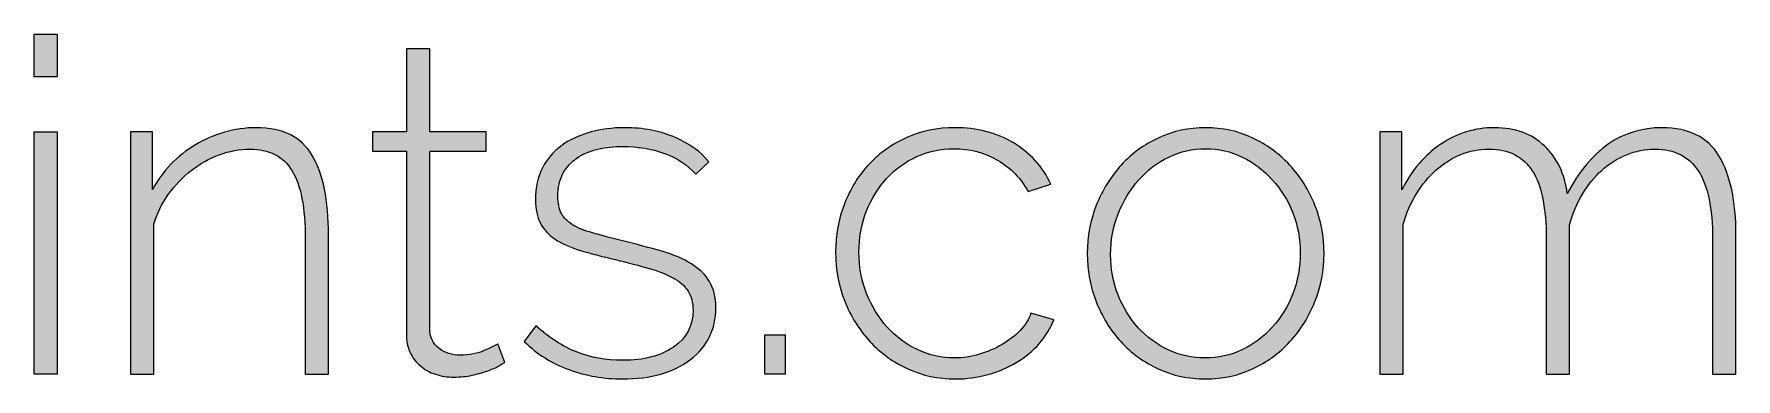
# Model space of a CAD drawing. Extents: x 65 to 351, y 40 to 244.
# Drawn here: x 317.58 to 351.08, y 43.49 to 50.28 of the extents above; entities that cross this region are included whole.
import ezdxf

# ---------------------------------------------------------------- set-up
doc = ezdxf.new("R2010")
doc.units = 0
doc.header["$MEASUREMENT"] = 0
doc.layers.add('COPYRIGHT_NOTICE', color=7, linetype='CONTINUOUS')

# ---------------------------------------------------------------- blocks, each defined once
blk = doc.blocks.new('BLOCK_2')
at = {"layer": 'COPYRIGHT_NOTICE'}
h = blk.add_hatch(color=7, dxfattribs=at)
h.dxf.hatch_style = 2
h.paths.add_polyline_path([(317.585, 49.434), (317.585, 50.278), (318.043, 50.278), (318.043, 49.434)])
h.paths.add_polyline_path([(317.585, 43.583), (317.585, 48.352), (318.043, 48.352), (318.043, 43.583)])
h = blk.add_hatch(color=7, dxfattribs=at)
h.dxf.hatch_style = 2
edge = h.paths.add_edge_path()
edge.add_spline(control_points=[(326.848, 43.812), (326.824, 43.8), (326.782, 43.776), (326.725, 43.743), (326.666, 43.709), (326.593, 43.677), (326.504, 43.647), (326.416, 43.616), (326.316, 43.588), (326.206, 43.564), (326.096, 43.54), (325.977, 43.527), (325.848, 43.527), (325.72, 43.527), (325.599, 43.546), (325.486, 43.583), (325.373, 43.619), (325.274, 43.674), (325.188, 43.748), (325.103, 43.821), (325.035, 43.909), (324.987, 44.014), (324.937, 44.118), (324.913, 44.24), (324.913, 44.38), (324.913, 44.38), (324.913, 47.976), (324.913, 47.976), (324.913, 47.976), (324.243, 47.976), (324.243, 47.976), (324.243, 47.976), (324.243, 48.352), (324.243, 48.352), (324.243, 48.352), (324.913, 48.352), (324.913, 48.352), (324.913, 48.352), (324.913, 49.985), (324.913, 49.985), (324.913, 49.985), (325.372, 49.985), (325.372, 49.985), (325.372, 49.985), (325.372, 48.352), (325.372, 48.352), (325.372, 48.352), (326.481, 48.352), (326.481, 48.352), (326.481, 48.352), (326.481, 47.976), (326.481, 47.976), (326.481, 47.976), (325.372, 47.976), (325.372, 47.976), (325.372, 47.976), (325.372, 44.491), (325.372, 44.491), (325.372, 44.313), (325.433, 44.18), (325.555, 44.092), (325.677, 44.003), (325.815, 43.959), (325.968, 43.959), (326.157, 43.959), (326.321, 43.991), (326.459, 44.055), (326.596, 44.119), (326.68, 44.16), (326.711, 44.179), (326.711, 44.179), (326.848, 43.812), (326.848, 43.812)], knot_values=[0, 0, 0, 0, 1, 1, 1, 2, 2, 2, 3, 3, 3, 4, 4, 4, 5, 5, 5, 6, 6, 6, 7, 7, 7, 8, 8, 8, 9, 9, 9, 10, 10, 10, 11, 11, 11, 12, 12, 12, 13, 13, 13, 14, 14, 14, 15, 15, 15, 16, 16, 16, 17, 17, 17, 18, 18, 18, 19, 19, 19, 20, 20, 20, 21, 21, 21, 22, 22, 22, 23, 23, 23, 24, 24, 24, 24], degree=3, periodic=1)
h = blk.add_hatch(color=7, dxfattribs=at)
h.dxf.hatch_style = 2
edge = h.paths.add_edge_path()
edge.add_spline(control_points=[(323.381, 43.583), (323.381, 43.583), (322.923, 43.583), (322.923, 43.583), (322.923, 43.583), (322.923, 46.242), (322.923, 46.242), (322.923, 46.86), (322.836, 47.309), (322.661, 47.591), (322.487, 47.872), (322.21, 48.013), (321.831, 48.013), (321.63, 48.013), (321.429, 47.976), (321.231, 47.903), (321.032, 47.829), (320.847, 47.725), (320.676, 47.591), (320.504, 47.456), (320.355, 47.299), (320.226, 47.119), (320.098, 46.938), (320.003, 46.744), (319.942, 46.536), (319.942, 46.536), (319.942, 43.583), (319.942, 43.583), (319.942, 43.583), (319.483, 43.583), (319.483, 43.583), (319.483, 43.583), (319.483, 48.352), (319.483, 48.352), (319.483, 48.352), (319.914, 48.352), (319.914, 48.352), (319.914, 48.352), (319.914, 47.215), (319.914, 47.215), (320.012, 47.398), (320.133, 47.565), (320.277, 47.715), (320.42, 47.864), (320.582, 47.993), (320.763, 48.1), (320.943, 48.207), (321.134, 48.289), (321.336, 48.347), (321.538, 48.406), (321.746, 48.435), (321.96, 48.435), (322.48, 48.435), (322.846, 48.253), (323.06, 47.889), (323.274, 47.525), (323.381, 47.004), (323.381, 46.325), (323.381, 46.325), (323.381, 43.583), (323.381, 43.583)], knot_values=[0, 0, 0, 0, 1, 1, 1, 2, 2, 2, 3, 3, 3, 4, 4, 4, 5, 5, 5, 6, 6, 6, 7, 7, 7, 8, 8, 8, 9, 9, 9, 10, 10, 10, 11, 11, 11, 12, 12, 12, 13, 13, 13, 14, 14, 14, 15, 15, 15, 16, 16, 16, 17, 17, 17, 18, 18, 18, 19, 19, 19, 20, 20, 20, 20], degree=3, periodic=1)
h = blk.add_hatch(color=7, dxfattribs=at)
h.dxf.hatch_style = 2
edge = h.paths.add_edge_path()
edge.add_spline(control_points=[(329.169, 43.491), (328.802, 43.491), (328.45, 43.552), (328.114, 43.674), (327.778, 43.796), (327.484, 43.98), (327.233, 44.225), (327.233, 44.225), (327.463, 44.536), (327.463, 44.536), (327.72, 44.304), (327.985, 44.133), (328.261, 44.023), (328.536, 43.913), (328.838, 43.858), (329.169, 43.858), (329.584, 43.858), (329.919, 43.945), (330.173, 44.119), (330.427, 44.293), (330.554, 44.536), (330.554, 44.848), (330.554, 44.995), (330.522, 45.119), (330.457, 45.22), (330.393, 45.321), (330.297, 45.406), (330.169, 45.477), (330.04, 45.547), (329.881, 45.61), (329.692, 45.665), (329.502, 45.72), (329.282, 45.778), (329.031, 45.839), (328.762, 45.9), (328.528, 45.961), (328.33, 46.022), (328.131, 46.083), (327.967, 46.157), (327.839, 46.242), (327.71, 46.328), (327.614, 46.432), (327.55, 46.554), (327.486, 46.677), (327.454, 46.833), (327.454, 47.022), (327.454, 47.261), (327.499, 47.468), (327.591, 47.646), (327.683, 47.823), (327.81, 47.97), (327.972, 48.086), (328.134, 48.202), (328.32, 48.289), (328.531, 48.347), (328.742, 48.406), (328.967, 48.435), (329.205, 48.435), (329.579, 48.435), (329.909, 48.372), (330.196, 48.246), (330.484, 48.121), (330.706, 47.961), (330.866, 47.765), (330.866, 47.765), (330.609, 47.518), (330.609, 47.518), (330.45, 47.701), (330.243, 47.839), (329.99, 47.93), (329.736, 48.022), (329.465, 48.068), (329.178, 48.068), (329, 48.068), (328.834, 48.049), (328.678, 48.013), (328.522, 47.976), (328.386, 47.918), (328.27, 47.839), (328.154, 47.759), (328.062, 47.656), (327.995, 47.531), (327.927, 47.406), (327.894, 47.257), (327.894, 47.086), (327.894, 46.946), (327.917, 46.833), (327.963, 46.747), (328.009, 46.661), (328.082, 46.588), (328.183, 46.527), (328.283, 46.466), (328.413, 46.412), (328.573, 46.366), (328.731, 46.32), (328.921, 46.27), (329.141, 46.215), (329.441, 46.142), (329.707, 46.071), (329.939, 46.004), (330.171, 45.937), (330.366, 45.854), (330.522, 45.756), (330.677, 45.659), (330.797, 45.542), (330.879, 45.408), (330.962, 45.273), (331.003, 45.102), (331.003, 44.894), (331.003, 44.466), (330.837, 44.125), (330.503, 43.872), (330.17, 43.618), (329.725, 43.491), (329.169, 43.491)], knot_values=[0, 0, 0, 0, 1, 1, 1, 2, 2, 2, 3, 3, 3, 4, 4, 4, 5, 5, 5, 6, 6, 6, 7, 7, 7, 8, 8, 8, 9, 9, 9, 10, 10, 10, 11, 11, 11, 12, 12, 12, 13, 13, 13, 14, 14, 14, 15, 15, 15, 16, 16, 16, 17, 17, 17, 18, 18, 18, 19, 19, 19, 20, 20, 20, 21, 21, 21, 22, 22, 22, 23, 23, 23, 24, 24, 24, 25, 25, 25, 26, 26, 26, 27, 27, 27, 28, 28, 28, 29, 29, 29, 30, 30, 30, 31, 31, 31, 32, 32, 32, 33, 33, 33, 34, 34, 34, 35, 35, 35, 36, 36, 36, 37, 37, 37, 38, 38, 38, 38], degree=3, periodic=1)
h = blk.add_hatch(color=7, dxfattribs=at)
h.dxf.hatch_style = 2
edge = h.paths.add_edge_path()
edge.add_spline(control_points=[(333.36, 45.985), (333.36, 46.322), (333.418, 46.64), (333.535, 46.939), (333.651, 47.239), (333.813, 47.499), (334.021, 47.719), (334.228, 47.939), (334.476, 48.114), (334.764, 48.242), (335.051, 48.371), (335.366, 48.435), (335.708, 48.435), (336.142, 48.435), (336.525, 48.337), (336.855, 48.141), (337.185, 47.945), (337.433, 47.673), (337.598, 47.325), (337.598, 47.325), (337.148, 47.178), (337.148, 47.178), (337.008, 47.441), (336.807, 47.647), (336.548, 47.797), (336.287, 47.947), (336.002, 48.022), (335.69, 48.022), (335.427, 48.022), (335.182, 47.97), (334.956, 47.866), (334.73, 47.762), (334.533, 47.618), (334.365, 47.435), (334.196, 47.252), (334.063, 47.036), (333.965, 46.788), (333.868, 46.54), (333.819, 46.273), (333.819, 45.985), (333.819, 45.698), (333.869, 45.428), (333.97, 45.174), (334.071, 44.92), (334.206, 44.7), (334.374, 44.513), (334.542, 44.327), (334.741, 44.179), (334.97, 44.069), (335.199, 43.959), (335.442, 43.904), (335.699, 43.904), (335.864, 43.904), (336.028, 43.928), (336.19, 43.977), (336.352, 44.026), (336.502, 44.09), (336.639, 44.17), (336.777, 44.249), (336.896, 44.342), (336.997, 44.449), (337.098, 44.556), (337.167, 44.668), (337.204, 44.784), (337.204, 44.784), (337.653, 44.656), (337.653, 44.656), (337.592, 44.491), (337.498, 44.336), (337.373, 44.192), (337.248, 44.049), (337.099, 43.925), (336.928, 43.821), (336.757, 43.717), (336.567, 43.636), (336.359, 43.578), (336.152, 43.52), (335.938, 43.491), (335.718, 43.491), (335.381, 43.491), (335.069, 43.557), (334.782, 43.688), (334.494, 43.82), (334.245, 44), (334.034, 44.229), (333.824, 44.459), (333.658, 44.723), (333.539, 45.023), (333.42, 45.322), (333.36, 45.643), (333.36, 45.985)], knot_values=[0, 0, 0, 0, 1, 1, 1, 2, 2, 2, 3, 3, 3, 4, 4, 4, 5, 5, 5, 6, 6, 6, 7, 7, 7, 8, 8, 8, 9, 9, 9, 10, 10, 10, 11, 11, 11, 12, 12, 12, 13, 13, 13, 14, 14, 14, 15, 15, 15, 16, 16, 16, 17, 17, 17, 18, 18, 18, 19, 19, 19, 20, 20, 20, 21, 21, 21, 22, 22, 22, 23, 23, 23, 24, 24, 24, 25, 25, 25, 26, 26, 26, 27, 27, 27, 28, 28, 28, 29, 29, 29, 30, 30, 30, 30], degree=3, periodic=1)
h = blk.add_hatch(color=7, dxfattribs=at)
h.dxf.hatch_style = 2
edge = h.paths.add_edge_path()
edge.add_spline(control_points=[(340.643, 43.491), (340.307, 43.491), (339.996, 43.557), (339.712, 43.688), (339.428, 43.82), (339.181, 43.998), (338.974, 44.225), (338.766, 44.451), (338.604, 44.714), (338.488, 45.013), (338.371, 45.313), (338.313, 45.628), (338.313, 45.958), (338.313, 46.295), (338.373, 46.612), (338.492, 46.912), (338.611, 47.212), (338.775, 47.474), (338.983, 47.701), (339.191, 47.927), (339.437, 48.106), (339.721, 48.238), (340.005, 48.369), (340.313, 48.435), (340.643, 48.435), (340.973, 48.435), (341.279, 48.369), (341.56, 48.238), (341.841, 48.106), (342.088, 47.927), (342.298, 47.701), (342.51, 47.474), (342.675, 47.212), (342.794, 46.912), (342.913, 46.612), (342.973, 46.295), (342.973, 45.958), (342.973, 45.628), (342.913, 45.313), (342.794, 45.013), (342.675, 44.714), (342.511, 44.451), (342.303, 44.225), (342.095, 43.998), (341.849, 43.82), (341.565, 43.688), (341.28, 43.557), (340.973, 43.491), (340.643, 43.491)], knot_values=[0, 0, 0, 0, 1, 1, 1, 2, 2, 2, 3, 3, 3, 4, 4, 4, 5, 5, 5, 6, 6, 6, 7, 7, 7, 8, 8, 8, 9, 9, 9, 10, 10, 10, 11, 11, 11, 12, 12, 12, 13, 13, 13, 14, 14, 14, 15, 15, 15, 16, 16, 16, 16], degree=3, periodic=1)
edge = h.paths.add_edge_path()
edge.add_spline(control_points=[(338.772, 45.94), (338.772, 45.659), (338.821, 45.394), (338.919, 45.146), (339.016, 44.899), (339.149, 44.683), (339.318, 44.5), (339.486, 44.316), (339.683, 44.171), (339.909, 44.064), (340.135, 43.957), (340.377, 43.904), (340.634, 43.904), (340.891, 43.904), (341.132, 43.957), (341.358, 44.064), (341.585, 44.171), (341.783, 44.319), (341.955, 44.509), (342.126, 44.698), (342.26, 44.917), (342.358, 45.165), (342.456, 45.412), (342.505, 45.68), (342.505, 45.967), (342.505, 46.248), (342.456, 46.513), (342.358, 46.761), (342.26, 47.008), (342.126, 47.225), (341.955, 47.412), (341.783, 47.598), (341.586, 47.747), (341.363, 47.857), (341.14, 47.967), (340.9, 48.022), (340.643, 48.022), (340.386, 48.022), (340.145, 47.967), (339.918, 47.857), (339.692, 47.747), (339.495, 47.597), (339.327, 47.407), (339.159, 47.218), (339.024, 46.996), (338.923, 46.742), (338.822, 46.488), (338.772, 46.221), (338.772, 45.94)], knot_values=[0, 0, 0, 0, 1, 1, 1, 2, 2, 2, 3, 3, 3, 4, 4, 4, 5, 5, 5, 6, 6, 6, 7, 7, 7, 8, 8, 8, 9, 9, 9, 10, 10, 10, 11, 11, 11, 12, 12, 12, 13, 13, 13, 14, 14, 14, 15, 15, 15, 16, 16, 16, 16], degree=3, periodic=1)
h = blk.add_hatch(color=7, dxfattribs=at)
h.dxf.hatch_style = 2
edge = h.paths.add_edge_path()
edge.add_spline(control_points=[(351.081, 43.583), (351.081, 43.583), (350.622, 43.583), (350.622, 43.583), (350.622, 43.583), (350.622, 46.242), (350.622, 46.242), (350.622, 46.848), (350.529, 47.294), (350.342, 47.582), (350.156, 47.869), (349.87, 48.013), (349.485, 48.013), (349.289, 48.013), (349.103, 47.976), (348.925, 47.903), (348.748, 47.829), (348.586, 47.727), (348.439, 47.595), (348.293, 47.464), (348.165, 47.308), (348.059, 47.128), (347.952, 46.947), (347.867, 46.747), (347.807, 46.527), (347.807, 46.527), (347.807, 43.583), (347.807, 43.583), (347.807, 43.583), (347.348, 43.583), (347.348, 43.583), (347.348, 43.583), (347.348, 46.242), (347.348, 46.242), (347.348, 46.854), (347.256, 47.302), (347.073, 47.586), (346.889, 47.871), (346.605, 48.013), (346.22, 48.013), (346.024, 48.013), (345.839, 47.977), (345.665, 47.907), (345.49, 47.837), (345.33, 47.736), (345.183, 47.605), (345.036, 47.473), (344.906, 47.317), (344.793, 47.137), (344.68, 46.956), (344.593, 46.756), (344.532, 46.536), (344.532, 46.536), (344.532, 43.583), (344.532, 43.583), (344.532, 43.583), (344.073, 43.583), (344.073, 43.583), (344.073, 43.583), (344.073, 48.352), (344.073, 48.352), (344.073, 48.352), (344.504, 48.352), (344.504, 48.352), (344.504, 48.352), (344.504, 47.215), (344.504, 47.215), (344.7, 47.6), (344.957, 47.9), (345.275, 48.114), (345.593, 48.327), (345.944, 48.435), (346.33, 48.435), (346.733, 48.435), (347.06, 48.315), (347.311, 48.077), (347.562, 47.839), (347.711, 47.526), (347.761, 47.141), (348.213, 48.004), (348.837, 48.435), (349.632, 48.435), (350.151, 48.435), (350.523, 48.25), (350.746, 47.88), (350.969, 47.51), (351.081, 46.991), (351.081, 46.325), (351.081, 46.325), (351.081, 43.583), (351.081, 43.583)], knot_values=[0, 0, 0, 0, 1, 1, 1, 2, 2, 2, 3, 3, 3, 4, 4, 4, 5, 5, 5, 6, 6, 6, 7, 7, 7, 8, 8, 8, 9, 9, 9, 10, 10, 10, 11, 11, 11, 12, 12, 12, 13, 13, 13, 14, 14, 14, 15, 15, 15, 16, 16, 16, 17, 17, 17, 18, 18, 18, 19, 19, 19, 20, 20, 20, 21, 21, 21, 22, 22, 22, 23, 23, 23, 24, 24, 24, 25, 25, 25, 26, 26, 26, 27, 27, 27, 28, 28, 28, 29, 29, 29, 30, 30, 30, 30], degree=3, periodic=1)
h = blk.add_hatch(color=7, dxfattribs=at)
h.dxf.hatch_style = 2
h.paths.add_polyline_path([(331.966, 43.583), (331.966, 44.362), (332.37, 44.362), (332.37, 43.583)])
for points in [[(317.585, 49.434), (317.585, 50.278), (318.043, 50.278), (318.043, 49.434), (317.585, 49.434)], [(317.585, 43.583), (317.585, 48.352), (318.043, 48.352), (318.043, 43.583), (317.585, 43.583)], [(331.966, 43.583), (331.966, 44.362), (332.37, 44.362), (332.37, 43.583), (331.966, 43.583)]]:
    blk.add_lwpolyline(points, dxfattribs=at)
for points, knots in [([(326.848, 43.812), (326.824, 43.8), (326.782, 43.776), (326.725, 43.743), (326.666, 43.709), (326.593, 43.677), (326.504, 43.647), (326.416, 43.616), (326.316, 43.588), (326.206, 43.564), (326.096, 43.54), (325.977, 43.527), (325.848, 43.527), (325.72, 43.527), (325.599, 43.546), (325.486, 43.583), (325.373, 43.619), (325.274, 43.674), (325.188, 43.748), (325.103, 43.821), (325.035, 43.909), (324.987, 44.014), (324.937, 44.118), (324.913, 44.24), (324.913, 44.38), (324.913, 44.38), (324.913, 47.976), (324.913, 47.976), (324.913, 47.976), (324.243, 47.976), (324.243, 47.976), (324.243, 47.976), (324.243, 48.352), (324.243, 48.352), (324.243, 48.352), (324.913, 48.352), (324.913, 48.352), (324.913, 48.352), (324.913, 49.985), (324.913, 49.985), (324.913, 49.985), (325.372, 49.985), (325.372, 49.985), (325.372, 49.985), (325.372, 48.352), (325.372, 48.352), (325.372, 48.352), (326.481, 48.352), (326.481, 48.352), (326.481, 48.352), (326.481, 47.976), (326.481, 47.976), (326.481, 47.976), (325.372, 47.976), (325.372, 47.976), (325.372, 47.976), (325.372, 44.491), (325.372, 44.491), (325.372, 44.313), (325.433, 44.18), (325.555, 44.092), (325.677, 44.003), (325.815, 43.959), (325.968, 43.959), (326.157, 43.959), (326.321, 43.991), (326.459, 44.055), (326.596, 44.119), (326.68, 44.16), (326.711, 44.179), (326.711, 44.179), (326.848, 43.812), (326.848, 43.812)], [0, 0, 0, 0, 1, 1, 1, 2, 2, 2, 3, 3, 3, 4, 4, 4, 5, 5, 5, 6, 6, 6, 7, 7, 7, 8, 8, 8, 9, 9, 9, 10, 10, 10, 11, 11, 11, 12, 12, 12, 13, 13, 13, 14, 14, 14, 15, 15, 15, 16, 16, 16, 17, 17, 17, 18, 18, 18, 19, 19, 19, 20, 20, 20, 21, 21, 21, 22, 22, 22, 23, 23, 23, 24, 24, 24, 24]), ([(323.381, 43.583), (323.381, 43.583), (322.923, 43.583), (322.923, 43.583), (322.923, 43.583), (322.923, 46.242), (322.923, 46.242), (322.923, 46.86), (322.836, 47.309), (322.661, 47.591), (322.487, 47.872), (322.21, 48.013), (321.831, 48.013), (321.63, 48.013), (321.429, 47.976), (321.231, 47.903), (321.032, 47.829), (320.847, 47.725), (320.676, 47.591), (320.504, 47.456), (320.355, 47.299), (320.226, 47.119), (320.098, 46.938), (320.003, 46.744), (319.942, 46.536), (319.942, 46.536), (319.942, 43.583), (319.942, 43.583), (319.942, 43.583), (319.483, 43.583), (319.483, 43.583), (319.483, 43.583), (319.483, 48.352), (319.483, 48.352), (319.483, 48.352), (319.914, 48.352), (319.914, 48.352), (319.914, 48.352), (319.914, 47.215), (319.914, 47.215), (320.012, 47.398), (320.133, 47.565), (320.277, 47.715), (320.42, 47.864), (320.582, 47.993), (320.763, 48.1), (320.943, 48.207), (321.134, 48.289), (321.336, 48.347), (321.538, 48.406), (321.746, 48.435), (321.96, 48.435), (322.48, 48.435), (322.846, 48.253), (323.06, 47.889), (323.274, 47.525), (323.381, 47.004), (323.381, 46.325), (323.381, 46.325), (323.381, 43.583), (323.381, 43.583)], [0, 0, 0, 0, 1, 1, 1, 2, 2, 2, 3, 3, 3, 4, 4, 4, 5, 5, 5, 6, 6, 6, 7, 7, 7, 8, 8, 8, 9, 9, 9, 10, 10, 10, 11, 11, 11, 12, 12, 12, 13, 13, 13, 14, 14, 14, 15, 15, 15, 16, 16, 16, 17, 17, 17, 18, 18, 18, 19, 19, 19, 20, 20, 20, 20]), ([(329.169, 43.491), (328.802, 43.491), (328.45, 43.552), (328.114, 43.674), (327.778, 43.796), (327.484, 43.98), (327.233, 44.225), (327.233, 44.225), (327.463, 44.536), (327.463, 44.536), (327.72, 44.304), (327.985, 44.133), (328.261, 44.023), (328.536, 43.913), (328.838, 43.858), (329.169, 43.858), (329.584, 43.858), (329.919, 43.945), (330.173, 44.119), (330.427, 44.293), (330.554, 44.536), (330.554, 44.848), (330.554, 44.995), (330.522, 45.119), (330.457, 45.22), (330.393, 45.321), (330.297, 45.406), (330.169, 45.477), (330.04, 45.547), (329.881, 45.61), (329.692, 45.665), (329.502, 45.72), (329.282, 45.778), (329.031, 45.839), (328.762, 45.9), (328.528, 45.961), (328.33, 46.022), (328.131, 46.083), (327.967, 46.157), (327.839, 46.242), (327.71, 46.328), (327.614, 46.432), (327.55, 46.554), (327.486, 46.677), (327.454, 46.833), (327.454, 47.022), (327.454, 47.261), (327.499, 47.468), (327.591, 47.646), (327.683, 47.823), (327.81, 47.97), (327.972, 48.086), (328.134, 48.202), (328.32, 48.289), (328.531, 48.347), (328.742, 48.406), (328.967, 48.435), (329.205, 48.435), (329.579, 48.435), (329.909, 48.372), (330.196, 48.246), (330.484, 48.121), (330.706, 47.961), (330.866, 47.765), (330.866, 47.765), (330.609, 47.518), (330.609, 47.518), (330.45, 47.701), (330.243, 47.839), (329.99, 47.93), (329.736, 48.022), (329.465, 48.068), (329.178, 48.068), (329, 48.068), (328.834, 48.049), (328.678, 48.013), (328.522, 47.976), (328.386, 47.918), (328.27, 47.839), (328.154, 47.759), (328.062, 47.656), (327.995, 47.531), (327.927, 47.406), (327.894, 47.257), (327.894, 47.086), (327.894, 46.946), (327.917, 46.833), (327.963, 46.747), (328.009, 46.661), (328.082, 46.588), (328.183, 46.527), (328.283, 46.466), (328.413, 46.412), (328.573, 46.366), (328.731, 46.32), (328.921, 46.27), (329.141, 46.215), (329.441, 46.142), (329.707, 46.071), (329.939, 46.004), (330.171, 45.937), (330.366, 45.854), (330.522, 45.756), (330.677, 45.659), (330.797, 45.542), (330.879, 45.408), (330.962, 45.273), (331.003, 45.102), (331.003, 44.894), (331.003, 44.466), (330.837, 44.125), (330.503, 43.872), (330.17, 43.618), (329.725, 43.491), (329.169, 43.491)], [0, 0, 0, 0, 1, 1, 1, 2, 2, 2, 3, 3, 3, 4, 4, 4, 5, 5, 5, 6, 6, 6, 7, 7, 7, 8, 8, 8, 9, 9, 9, 10, 10, 10, 11, 11, 11, 12, 12, 12, 13, 13, 13, 14, 14, 14, 15, 15, 15, 16, 16, 16, 17, 17, 17, 18, 18, 18, 19, 19, 19, 20, 20, 20, 21, 21, 21, 22, 22, 22, 23, 23, 23, 24, 24, 24, 25, 25, 25, 26, 26, 26, 27, 27, 27, 28, 28, 28, 29, 29, 29, 30, 30, 30, 31, 31, 31, 32, 32, 32, 33, 33, 33, 34, 34, 34, 35, 35, 35, 36, 36, 36, 37, 37, 37, 38, 38, 38, 38]), ([(333.36, 45.985), (333.36, 46.322), (333.418, 46.64), (333.535, 46.939), (333.651, 47.239), (333.813, 47.499), (334.021, 47.719), (334.228, 47.939), (334.476, 48.114), (334.764, 48.242), (335.051, 48.371), (335.366, 48.435), (335.708, 48.435), (336.142, 48.435), (336.525, 48.337), (336.855, 48.141), (337.185, 47.945), (337.433, 47.673), (337.598, 47.325), (337.598, 47.325), (337.148, 47.178), (337.148, 47.178), (337.008, 47.441), (336.807, 47.647), (336.548, 47.797), (336.287, 47.947), (336.002, 48.022), (335.69, 48.022), (335.427, 48.022), (335.182, 47.97), (334.956, 47.866), (334.73, 47.762), (334.533, 47.618), (334.365, 47.435), (334.196, 47.252), (334.063, 47.036), (333.965, 46.788), (333.868, 46.54), (333.819, 46.273), (333.819, 45.985), (333.819, 45.698), (333.869, 45.428), (333.97, 45.174), (334.071, 44.92), (334.206, 44.7), (334.374, 44.513), (334.542, 44.327), (334.741, 44.179), (334.97, 44.069), (335.199, 43.959), (335.442, 43.904), (335.699, 43.904), (335.864, 43.904), (336.028, 43.928), (336.19, 43.977), (336.352, 44.026), (336.502, 44.09), (336.639, 44.17), (336.777, 44.249), (336.896, 44.342), (336.997, 44.449), (337.098, 44.556), (337.167, 44.668), (337.204, 44.784), (337.204, 44.784), (337.653, 44.656), (337.653, 44.656), (337.592, 44.491), (337.498, 44.336), (337.373, 44.192), (337.248, 44.049), (337.099, 43.925), (336.928, 43.821), (336.757, 43.717), (336.567, 43.636), (336.359, 43.578), (336.152, 43.52), (335.938, 43.491), (335.718, 43.491), (335.381, 43.491), (335.069, 43.557), (334.782, 43.688), (334.494, 43.82), (334.245, 44), (334.034, 44.229), (333.824, 44.459), (333.658, 44.723), (333.539, 45.023), (333.42, 45.322), (333.36, 45.643), (333.36, 45.985)], [0, 0, 0, 0, 1, 1, 1, 2, 2, 2, 3, 3, 3, 4, 4, 4, 5, 5, 5, 6, 6, 6, 7, 7, 7, 8, 8, 8, 9, 9, 9, 10, 10, 10, 11, 11, 11, 12, 12, 12, 13, 13, 13, 14, 14, 14, 15, 15, 15, 16, 16, 16, 17, 17, 17, 18, 18, 18, 19, 19, 19, 20, 20, 20, 21, 21, 21, 22, 22, 22, 23, 23, 23, 24, 24, 24, 25, 25, 25, 26, 26, 26, 27, 27, 27, 28, 28, 28, 29, 29, 29, 30, 30, 30, 30]), ([(340.643, 43.491), (340.307, 43.491), (339.996, 43.557), (339.712, 43.688), (339.428, 43.82), (339.181, 43.998), (338.974, 44.225), (338.766, 44.451), (338.604, 44.714), (338.488, 45.013), (338.371, 45.313), (338.313, 45.628), (338.313, 45.958), (338.313, 46.295), (338.373, 46.612), (338.492, 46.912), (338.611, 47.212), (338.775, 47.474), (338.983, 47.701), (339.191, 47.927), (339.437, 48.106), (339.721, 48.238), (340.005, 48.369), (340.313, 48.435), (340.643, 48.435), (340.973, 48.435), (341.279, 48.369), (341.56, 48.238), (341.841, 48.106), (342.088, 47.927), (342.298, 47.701), (342.51, 47.474), (342.675, 47.212), (342.794, 46.912), (342.913, 46.612), (342.973, 46.295), (342.973, 45.958), (342.973, 45.628), (342.913, 45.313), (342.794, 45.013), (342.675, 44.714), (342.511, 44.451), (342.303, 44.225), (342.095, 43.998), (341.849, 43.82), (341.565, 43.688), (341.28, 43.557), (340.973, 43.491), (340.643, 43.491)], [0, 0, 0, 0, 1, 1, 1, 2, 2, 2, 3, 3, 3, 4, 4, 4, 5, 5, 5, 6, 6, 6, 7, 7, 7, 8, 8, 8, 9, 9, 9, 10, 10, 10, 11, 11, 11, 12, 12, 12, 13, 13, 13, 14, 14, 14, 15, 15, 15, 16, 16, 16, 16]), ([(351.081, 43.583), (351.081, 43.583), (350.622, 43.583), (350.622, 43.583), (350.622, 43.583), (350.622, 46.242), (350.622, 46.242), (350.622, 46.848), (350.529, 47.294), (350.342, 47.582), (350.156, 47.869), (349.87, 48.013), (349.485, 48.013), (349.289, 48.013), (349.103, 47.976), (348.925, 47.903), (348.748, 47.829), (348.586, 47.727), (348.439, 47.595), (348.293, 47.464), (348.165, 47.308), (348.059, 47.128), (347.952, 46.947), (347.867, 46.747), (347.807, 46.527), (347.807, 46.527), (347.807, 43.583), (347.807, 43.583), (347.807, 43.583), (347.348, 43.583), (347.348, 43.583), (347.348, 43.583), (347.348, 46.242), (347.348, 46.242), (347.348, 46.854), (347.256, 47.302), (347.073, 47.586), (346.889, 47.871), (346.605, 48.013), (346.22, 48.013), (346.024, 48.013), (345.839, 47.977), (345.665, 47.907), (345.49, 47.837), (345.33, 47.736), (345.183, 47.605), (345.036, 47.473), (344.906, 47.317), (344.793, 47.137), (344.68, 46.956), (344.593, 46.756), (344.532, 46.536), (344.532, 46.536), (344.532, 43.583), (344.532, 43.583), (344.532, 43.583), (344.073, 43.583), (344.073, 43.583), (344.073, 43.583), (344.073, 48.352), (344.073, 48.352), (344.073, 48.352), (344.504, 48.352), (344.504, 48.352), (344.504, 48.352), (344.504, 47.215), (344.504, 47.215), (344.7, 47.6), (344.957, 47.9), (345.275, 48.114), (345.593, 48.327), (345.944, 48.435), (346.33, 48.435), (346.733, 48.435), (347.06, 48.315), (347.311, 48.077), (347.562, 47.839), (347.711, 47.526), (347.761, 47.141), (348.213, 48.004), (348.837, 48.435), (349.632, 48.435), (350.151, 48.435), (350.523, 48.25), (350.746, 47.88), (350.969, 47.51), (351.081, 46.991), (351.081, 46.325), (351.081, 46.325), (351.081, 43.583), (351.081, 43.583)], [0, 0, 0, 0, 1, 1, 1, 2, 2, 2, 3, 3, 3, 4, 4, 4, 5, 5, 5, 6, 6, 6, 7, 7, 7, 8, 8, 8, 9, 9, 9, 10, 10, 10, 11, 11, 11, 12, 12, 12, 13, 13, 13, 14, 14, 14, 15, 15, 15, 16, 16, 16, 17, 17, 17, 18, 18, 18, 19, 19, 19, 20, 20, 20, 21, 21, 21, 22, 22, 22, 23, 23, 23, 24, 24, 24, 25, 25, 25, 26, 26, 26, 27, 27, 27, 28, 28, 28, 29, 29, 29, 30, 30, 30, 30]), ([(338.772, 45.94), (338.772, 45.659), (338.821, 45.394), (338.919, 45.146), (339.016, 44.899), (339.149, 44.683), (339.318, 44.5), (339.486, 44.316), (339.683, 44.171), (339.909, 44.064), (340.135, 43.957), (340.377, 43.904), (340.634, 43.904), (340.891, 43.904), (341.132, 43.957), (341.358, 44.064), (341.585, 44.171), (341.783, 44.319), (341.955, 44.509), (342.126, 44.698), (342.26, 44.917), (342.358, 45.165), (342.456, 45.412), (342.505, 45.68), (342.505, 45.967), (342.505, 46.248), (342.456, 46.513), (342.358, 46.761), (342.26, 47.008), (342.126, 47.225), (341.955, 47.412), (341.783, 47.598), (341.586, 47.747), (341.363, 47.857), (341.14, 47.967), (340.9, 48.022), (340.643, 48.022), (340.386, 48.022), (340.145, 47.967), (339.918, 47.857), (339.692, 47.747), (339.495, 47.597), (339.327, 47.407), (339.159, 47.218), (339.024, 46.996), (338.923, 46.742), (338.822, 46.488), (338.772, 46.221), (338.772, 45.94)], [0, 0, 0, 0, 1, 1, 1, 2, 2, 2, 3, 3, 3, 4, 4, 4, 5, 5, 5, 6, 6, 6, 7, 7, 7, 8, 8, 8, 9, 9, 9, 10, 10, 10, 11, 11, 11, 12, 12, 12, 13, 13, 13, 14, 14, 14, 15, 15, 15, 16, 16, 16, 16])]:
    blk.add_open_spline(points, degree=3, knots=knots, dxfattribs=at)

msp = doc.modelspace()

# ---------------------------------------------------------------- block references
at = {"layer": 'COPYRIGHT_NOTICE'}
msp.add_blockref('BLOCK_2', (0, 0), dxfattribs=at)

doc.saveas('drawing.dxf')
